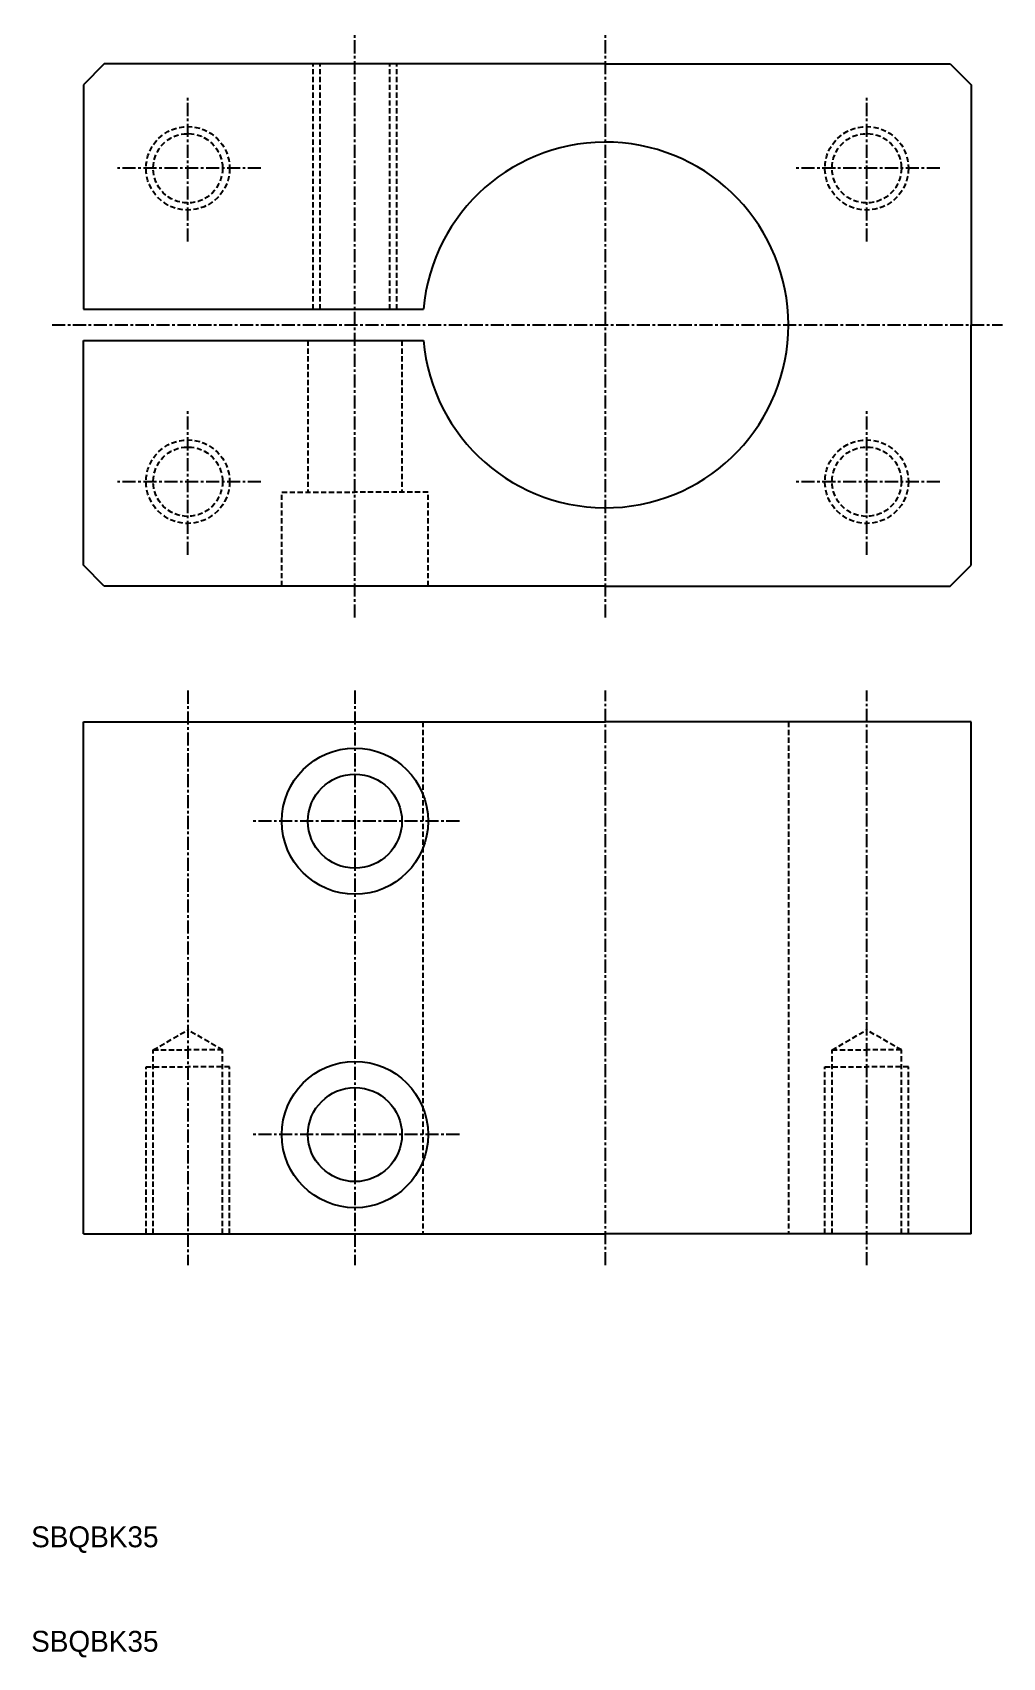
# Model space of a CAD drawing. Extents: x 288 to 381, y 97 to 253.
import ezdxf

# ---------------------------------------------------------------- set-up
doc = ezdxf.new("R2010")
doc.units = 0
doc.linetypes.add('CENTER', pattern=[2, 1.25, -0.25, 0.25, -0.25])
doc.linetypes.add('DASHED', pattern=[0.75, 0.5, -0.25])
doc.layers.get('0').update_dxf_attribs({"linetype": 'CONTINUOUS'})
doc.layers.add('CENTER', color=1, linetype='CENTER')

msp = doc.modelspace()

# ---------------------------------------------------------------- linework, layer by layer
for p, q in [((295.02, 249.73), (293.02, 247.73)), ((343.02, 249.73), (295.02, 249.73)), ((343.02, 249.73), (376.02, 249.73)), ((376.02, 249.73), (378.02, 247.73)), ((293.02, 247.73), (293.02, 226.23)), ((378.02, 247.73), (378.02, 224.73)), ((293.02, 226.23), (325.59, 226.23)), ((378.02, 201.73), (378.02, 224.73)), ((293.02, 223.23), (325.59, 223.23)), ((293.02, 201.73), (293.02, 223.23)), ((295.02, 199.73), (293.02, 201.73)), ((376.02, 199.73), (378.02, 201.73)), ((343.02, 199.73), (295.02, 199.73)), ((343.02, 199.73), (376.02, 199.73)), ((293.02, 186.73), (343.02, 186.73)), ((293.02, 137.73), (293.02, 186.73)), ((378.02, 186.73), (343.02, 186.73)), ((378.02, 137.73), (378.02, 186.73)), ((293.02, 137.73), (343.02, 137.73)), ((378.02, 137.73), (343.02, 137.73))]:
    msp.add_line(p, q)
at = {"color": 3, "linetype": 'DASHED'}
for p, q in [((315.02, 226.23), (315.02, 249.73)), ((315.7, 226.23), (315.7, 249.73)), ((322.35, 226.23), (322.35, 249.73)), ((323.02, 226.23), (323.02, 249.73)), ((314.52, 223.23), (314.52, 208.73)), ((323.52, 223.23), (323.52, 208.73)), ((312.02, 208.73), (319.02, 208.73)), ((312.02, 199.73), (312.02, 208.73)), ((326.02, 208.73), (319.02, 208.73)), ((326.02, 199.73), (326.02, 208.73)), ((325.52, 186.73), (325.52, 137.73)), ((360.52, 186.73), (360.52, 137.73)), ((299.7, 155.33), (303.02, 157.25)), ((306.35, 155.33), (303.02, 157.25)), ((364.7, 155.33), (368.02, 157.25)), ((371.35, 155.33), (368.02, 157.25)), ((299.7, 137.73), (299.7, 155.33)), ((299.7, 155.33), (303.02, 155.33)), ((306.35, 155.33), (303.02, 155.33)), ((306.35, 137.73), (306.35, 155.33)), ((364.7, 137.73), (364.7, 155.33)), ((364.7, 155.33), (368.02, 155.33)), ((371.35, 155.33), (368.02, 155.33)), ((371.35, 137.73), (371.35, 155.33)), ((299.02, 137.73), (299.02, 153.73)), ((299.02, 153.73), (303.02, 153.73)), ((307.02, 153.73), (303.02, 153.73)), ((307.02, 137.73), (307.02, 153.73)), ((364.02, 137.73), (364.02, 153.73)), ((364.02, 153.73), (368.02, 153.73)), ((372.02, 153.73), (368.02, 153.73)), ((372.02, 137.73), (372.02, 153.73))]:
    msp.add_line(p, q, dxfattribs=at)
for centre, radius in [((303.02, 239.73), 4), ((303.02, 239.73), 3.32), ((368.02, 239.73), 4), ((368.02, 239.73), 3.32), ((303.02, 209.73), 4), ((368.02, 209.73), 4), ((303.02, 209.73), 3.32), ((368.02, 209.73), 3.32)]:
    msp.add_circle(centre, radius, dxfattribs=at)
for centre, radius in [((319.02, 177.23), 7), ((319.02, 177.23), 4.5), ((319.02, 147.23), 7), ((319.02, 147.23), 4.5)]:
    msp.add_circle(centre, radius)
msp.add_arc((343.02, 224.73), 17.5, 184.9171, 175.0829)
at = {"layer": 'CENTER', "color": 1, "linetype": 'CENTER'}
for p, q in [((319.02, 196.73), (319.02, 252.73)), ((343.02, 196.73), (343.02, 252.73)), ((303.02, 232.73), (303.02, 246.73)), ((368.02, 232.73), (368.02, 246.73)), ((310.02, 239.73), (296.02, 239.73)), ((375.02, 239.73), (361.02, 239.73)), ((290.02, 224.73), (381.02, 224.73)), ((303.02, 202.73), (303.02, 216.73)), ((368.02, 202.73), (368.02, 216.73)), ((310.02, 209.73), (296.02, 209.73)), ((375.02, 209.73), (361.02, 209.73)), ((303.02, 189.73), (303.02, 134.73)), ((303.02, 189.73), (303.02, 134.73)), ((319.02, 189.73), (319.02, 134.73)), ((343.02, 134.73), (343.02, 189.73)), ((368.02, 134.73), (368.02, 189.73)), ((329.02, 177.23), (309.02, 177.23)), ((329.02, 147.23), (309.02, 147.23))]:
    msp.add_line(p, q, dxfattribs=at)

# ---------------------------------------------------------------- texts
for p in [(288.02, 107.73), (288.02, 97.73)]:
    msp.add_text('SBQBK35', height=2).set_placement(p)

doc.saveas('drawing.dxf')
